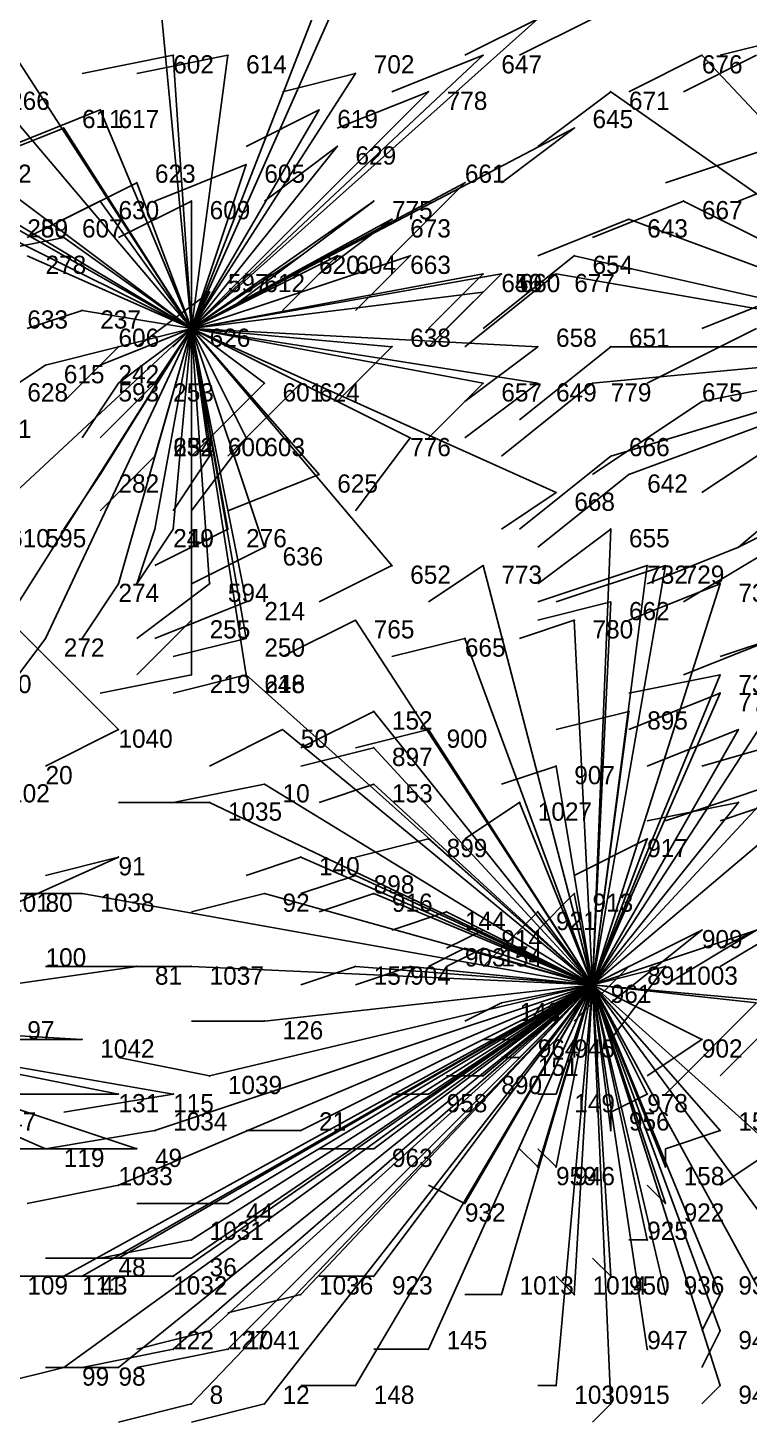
# Model space of a CAD drawing. Extents: x 13.668 to 13.876, y -34.05 to -33.931.
# Drawn here: x 13.724 to 13.7636, y -34.048 to -33.9715 of the extents above; entities that cross this region are included whole.
import ezdxf

# ---------------------------------------------------------------- set-up
doc = ezdxf.new("R2010")
doc.units = 0
for name, color, linetype in [('Facilities', 3, 'CONTINUOUS'), ('Facilities_lines', 3, 'CONTINUOUS'), ('Normals', 1, 'CONTINUOUS'), ('Source_points', 5, 'CONTINUOUS'), ('Text', 3, 'CONTINUOUS')]:
    doc.layers.add(name, color=color, linetype=linetype)

msp = doc.modelspace()

# ---------------------------------------------------------------- linework, layer by layer
at = {"layer": 'Facilities', "color": 3}
for p in [(13.733, -33.988, -1.217), (13.755, -34.024, -1.217)]:
    msp.add_point(p, dxfattribs=at)
at = {"layer": 'Facilities_lines', "color": 3}
for p, q in [((13.733, -33.988, -1.217), (13.731, -33.967, -1.216)), ((13.733, -33.988, -1.217), (13.741, -33.97, -1.217)), ((13.733, -33.988, -1.217), (13.74, -33.97, -1.216)), ((13.733, -33.988, -1.217), (13.722, -33.971, -1.217)), ((13.733, -33.988, -1.217), (13.752, -33.971, -1.216)), ((13.733, -33.988, -1.217), (13.732, -33.973, -1.217)), ((13.733, -33.988, -1.217), (13.735, -33.973, -1.216)), ((13.733, -33.988, -1.217), (13.749, -33.973, -1.216)), ((13.776, -33.989, -1.215), (13.761, -33.973, -1.216)), ((13.733, -33.988, -1.217), (13.742, -33.974, -1.217)), ((13.733, -33.988, -1.217), (13.722, -33.975, -1.218)), ((13.733, -33.988, -1.217), (13.746, -33.975, -1.216)), ((13.776, -33.989, -1.215), (13.756, -33.975, -1.216)), ((13.733, -33.988, -1.217), (13.728, -33.976, -1.217)), ((13.733, -33.988, -1.217), (13.74, -33.976, -1.216)), ((13.733, -33.988, -1.217), (13.726, -33.977, -1.217)), ((13.733, -33.988, -1.217), (13.754, -33.977, -1.216)), ((13.733, -33.988, -1.217), (13.741, -33.978, -1.217)), ((13.733, -33.988, -1.217), (13.721, -33.979, -1.217)), ((13.733, -33.988, -1.217), (13.736, -33.979, -1.216)), ((13.733, -33.988, -1.217), (13.719, -33.98, -1.217)), ((13.733, -33.988, -1.217), (13.73, -33.98, -1.217)), ((13.733, -33.988, -1.217), (13.748, -33.98, -1.216)), ((13.733, -33.988, -1.217), (13.728, -33.981, -1.217)), ((13.733, -33.988, -1.217), (13.733, -33.981, -1.216)), ((13.733, -33.988, -1.217), (13.743, -33.981, -1.217)), ((13.776, -33.989, -1.215), (13.76, -33.981, -1.215)), ((13.733, -33.988, -1.217), (13.723, -33.982, -1.218)), ((13.733, -33.988, -1.217), (13.744, -33.982, -1.216)), ((13.776, -33.989, -1.215), (13.757, -33.982, -1.216)), ((13.733, -33.988, -1.217), (13.723, -33.983, -1.218)), ((13.733, -33.988, -1.217), (13.726, -33.983, -1.217)), ((13.733, -33.988, -1.217), (13.724, -33.984, -1.218)), ((13.733, -33.988, -1.217), (13.741, -33.984, -1.217)), ((13.733, -33.988, -1.217), (13.739, -33.984, -1.217)), ((13.733, -33.988, -1.217), (13.745, -33.984, -1.217)), ((13.776, -33.989, -1.215), (13.754, -33.984, -1.216)), ((13.733, -33.988, -1.217), (13.736, -33.985, -1.217)), ((13.733, -33.988, -1.217), (13.749, -33.985, -1.217)), ((13.733, -33.988, -1.217), (13.75, -33.985, -1.216)), ((13.776, -33.989, -1.215), (13.753, -33.985, -1.217)), ((13.733, -33.988, -1.217), (13.734, -33.986, -1.217)), ((13.733, -33.988, -1.217), (13.749, -33.986, -1.216)), ((13.733, -33.988, -1.217), (13.727, -33.987, -1.218)), ((13.733, -33.988, -1.217), (13.719, -34.001, -1.218)), ((13.733, -33.988, -1.217), (13.721, -34.007, -1.218)), ((13.733, -33.988, -1.217), (13.725, -33.99, -1.217)), ((13.733, -33.988, -1.217), (13.725, -34.005, -1.218)), ((13.733, -33.988, -1.217), (13.728, -33.99, -1.218)), ((13.733, -33.988, -1.217), (13.728, -33.996, -1.218)), ((13.733, -33.988, -1.217), (13.729, -34.002, -1.218)), ((13.733, -33.988, -1.217), (13.729, -33.991, -1.217)), ((13.733, -33.988, -1.217), (13.729, -33.989, -1.217)), ((13.733, -33.988, -1.217), (13.731, -33.999, -1.218)), ((13.733, -33.988, -1.217), (13.731, -33.995, -1.218)), ((13.733, -33.988, -1.217), (13.731, -33.991, -1.218)), ((13.733, -33.988, -1.217), (13.731, -33.995, -1.217)), ((13.733, -33.988, -1.217), (13.732, -33.999, -1.218)), ((13.733, -33.988, -1.217), (13.736, -34.003, -1.218)), ((13.733, -33.988, -1.217), (13.733, -34.007, -1.218)), ((13.733, -33.988, -1.217), (13.736, -34.007, -1.218)), ((13.733, -33.988, -1.217), (13.736, -34.005, -1.218)), ((13.733, -33.988, -1.217), (13.733, -34.004, -1.218)), ((13.733, -33.988, -1.217), (13.735, -33.999, -1.218)), ((13.733, -33.988, -1.217), (13.734, -34.002, -1.217)), ((13.733, -33.988, -1.217), (13.737, -33.991, -1.217)), ((13.733, -33.988, -1.217), (13.736, -33.994, -1.217)), ((13.733, -33.988, -1.217), (13.739, -33.991, -1.217)), ((13.733, -33.988, -1.217), (13.734, -33.995, -1.216)), ((13.733, -33.988, -1.217), (13.74, -33.996, -1.217)), ((13.733, -33.988, -1.217), (13.737, -34, -1.217)), ((13.733, -33.988, -1.217), (13.744, -33.989, -1.216)), ((13.733, -33.988, -1.217), (13.752, -33.991, -1.216)), ((13.733, -33.988, -1.217), (13.744, -34.001, -1.217)), ((13.733, -33.988, -1.217), (13.749, -33.991, -1.217)), ((13.733, -33.988, -1.217), (13.752, -33.989, -1.217)), ((13.733, -33.988, -1.217), (13.753, -33.997, -1.217)), ((13.733, -33.988, -1.217), (13.745, -33.994, -1.217)), ((13.776, -33.989, -1.215), (13.755, -33.991, -1.217)), ((13.776, -33.989, -1.215), (13.756, -33.995, -1.217)), ((13.776, -33.989, -1.215), (13.756, -33.989, -1.216)), ((13.776, -33.989, -1.215), (13.757, -33.996, -1.216)), ((13.776, -33.989, -1.215), (13.761, -33.992, -1.217)), ((13.776, -33.989, -1.215), (13.763, -34, -1.216)), ((13.711, -33.992, -1.218), (13.729, -34.01, -1.217)), ((13.755, -34.024, -1.217), (13.756, -33.999, -1.217)), ((13.755, -34.024, -1.217), (13.749, -34.001, -1.216)), ((13.755, -34.024, -1.217), (13.758, -34.001, -1.217)), ((13.755, -34.024, -1.217), (13.759, -34.001, -1.217)), ((13.755, -34.024, -1.217), (13.762, -34.002, -1.217)), ((13.755, -34.024, -1.217), (13.756, -34.003, -1.217)), ((13.755, -34.024, -1.217), (13.742, -34.004, -1.217)), ((13.755, -34.024, -1.217), (13.754, -34.004, -1.217)), ((13.755, -34.024, -1.217), (13.768, -34.004, -1.217)), ((13.755, -34.024, -1.217), (13.748, -34.005, -1.217)), ((13.755, -34.024, -1.217), (13.736, -34.007, -1.217)), ((13.755, -34.024, -1.217), (13.762, -34.007, -1.217)), ((13.755, -34.024, -1.217), (13.762, -34.008, -1.216)), ((13.755, -34.024, -1.217), (13.743, -34.009, -1.218)), ((13.755, -34.024, -1.217), (13.757, -34.009, -1.217)), ((13.755, -34.024, -1.217), (13.738, -34.01, -1.218)), ((13.755, -34.024, -1.217), (13.746, -34.01, -1.216)), ((13.755, -34.024, -1.217), (13.763, -34.01, -1.217)), ((13.755, -34.024, -1.217), (13.768, -34.01, -1.217)), ((13.755, -34.024, -1.217), (13.743, -34.011, -1.216)), ((13.755, -34.024, -1.217), (13.753, -34.012, -1.217)), ((13.755, -34.024, -1.217), (13.737, -34.013, -1.218)), ((13.755, -34.024, -1.217), (13.743, -34.013, -1.218)), ((13.755, -34.024, -1.217), (13.768, -34.013, -1.217)), ((13.755, -34.024, -1.217), (13.734, -34.014, -1.217)), ((13.755, -34.024, -1.217), (13.751, -34.014, -1.217)), ((13.755, -34.024, -1.217), (13.763, -34.014, -1.217)), ((13.755, -34.024, -1.217), (13.746, -34.016, -1.216)), ((13.755, -34.024, -1.217), (13.758, -34.016, -1.216)), ((13.709, -34.026, -1.219), (13.729, -34.017, -1.218)), ((13.755, -34.024, -1.217), (13.739, -34.017, -1.218)), ((13.755, -34.024, -1.217), (13.742, -34.018, -1.217)), ((13.755, -34.024, -1.217), (13.727, -34.019, -1.217)), ((13.755, -34.024, -1.217), (13.737, -34.019, -1.218)), ((13.755, -34.024, -1.217), (13.743, -34.019, -1.217)), ((13.755, -34.024, -1.217), (13.754, -34.019, -1.217)), ((13.755, -34.024, -1.217), (13.747, -34.02, -1.218)), ((13.755, -34.024, -1.217), (13.752, -34.02, -1.217)), ((13.755, -34.024, -1.217), (13.749, -34.021, -1.217)), ((13.755, -34.024, -1.217), (13.761, -34.021, -1.217)), ((13.755, -34.024, -1.217), (13.764, -34.021, -1.217)), ((13.755, -34.024, -1.217), (13.748, -34.022, -1.217)), ((13.755, -34.024, -1.217), (13.749, -34.022, -1.218)), ((13.709, -34.026, -1.219), (13.73, -34.023, -1.218)), ((13.755, -34.024, -1.217), (13.733, -34.023, -1.217)), ((13.755, -34.024, -1.217), (13.742, -34.023, -1.218)), ((13.755, -34.024, -1.217), (13.745, -34.023, -1.217)), ((13.755, -34.024, -1.217), (13.757, -34.023, -1.217)), ((13.755, -34.024, -1.217), (13.759, -34.023, -1.217)), ((13.755, -34.024, -1.217), (13.726, -34.045, -1.219)), ((13.755, -34.024, -1.217), (13.726, -34.04, -1.218)), ((13.755, -34.024, -1.217), (13.727, -34.04, -1.218)), ((13.755, -34.024, -1.217), (13.729, -34.039, -1.218)), ((13.755, -34.024, -1.217), (13.729, -34.045, -1.218)), ((13.755, -34.024, -1.217), (13.729, -34.035, -1.217)), ((13.755, -34.024, -1.217), (13.731, -34.032, -1.217)), ((13.755, -34.024, -1.217), (13.732, -34.044, -1.218)), ((13.755, -34.024, -1.217), (13.732, -34.04, -1.217)), ((13.755, -34.024, -1.217), (13.733, -34.047, -1.218)), ((13.755, -34.024, -1.217), (13.733, -34.039, -1.218)), ((13.755, -34.024, -1.217), (13.733, -34.038, -1.217)), ((13.755, -34.024, -1.217), (13.734, -34.043, -1.218)), ((13.755, -34.024, -1.217), (13.734, -34.029, -1.217)), ((13.755, -34.024, -1.217), (13.735, -34.036, -1.218)), ((13.755, -34.024, -1.217), (13.735, -34.044, -1.217)), ((13.755, -34.024, -1.217), (13.737, -34.047, -1.218)), ((13.755, -34.024, -1.217), (13.737, -34.026, -1.218)), ((13.755, -34.024, -1.217), (13.739, -34.032, -1.218)), ((13.755, -34.024, -1.217), (13.739, -34.041, -1.217)), ((13.755, -34.024, -1.217), (13.742, -34.046, -1.218)), ((13.755, -34.024, -1.217), (13.743, -34.04, -1.217)), ((13.755, -34.024, -1.217), (13.743, -34.033, -1.217)), ((13.755, -34.024, -1.217), (13.746, -34.044, -1.218)), ((13.755, -34.024, -1.217), (13.746, -34.03, -1.217)), ((13.755, -34.024, -1.217), (13.748, -34.036, -1.217)), ((13.755, -34.024, -1.217), (13.749, -34.029, -1.217)), ((13.755, -34.024, -1.217), (13.75, -34.025, -1.218)), ((13.755, -34.024, -1.217), (13.75, -34.041, -1.217)), ((13.755, -34.024, -1.217), (13.751, -34.028, -1.218)), ((13.755, -34.024, -1.217), (13.751, -34.027, -1.217)), ((13.755, -34.024, -1.217), (13.752, -34.034, -1.217)), ((13.755, -34.024, -1.217), (13.753, -34.03, -1.218)), ((13.755, -34.024, -1.217), (13.753, -34.027, -1.216)), ((13.755, -34.024, -1.217), (13.753, -34.034, -1.217)), ((13.755, -34.024, -1.217), (13.753, -34.046, -1.217)), ((13.755, -34.024, -1.217), (13.754, -34.041, -1.217)), ((13.755, -34.024, -1.217), (13.764, -34.025, -1.218)), ((13.755, -34.024, -1.217), (13.762, -34.032, -1.218)), ((13.755, -34.024, -1.217), (13.759, -34.034, -1.218)), ((13.755, -34.024, -1.217), (13.761, -34.027, -1.217)), ((13.755, -34.024, -1.217), (13.756, -34.047, -1.217)), ((13.755, -34.024, -1.217), (13.766, -34.039, -1.217)), ((13.755, -34.024, -1.217), (13.759, -34.036, -1.217)), ((13.755, -34.024, -1.217), (13.758, -34.038, -1.217)), ((13.755, -34.024, -1.217), (13.759, -34.041, -1.217)), ((13.755, -34.024, -1.217), (13.762, -34.041, -1.217)), ((13.755, -34.024, -1.217), (13.762, -34.046, -1.217)), ((13.755, -34.024, -1.217), (13.758, -34.044, -1.217)), ((13.755, -34.024, -1.217), (13.762, -34.043, -1.217)), ((13.755, -34.024, -1.217), (13.756, -34.04, -1.216)), ((13.755, -34.024, -1.217), (13.756, -34.032, -1.217)), ((13.755, -34.024, -1.217), (13.766, -34.025, -1.217)), ((13.755, -34.024, -1.217), (13.765, -34.033, -1.217)), ((13.755, -34.024, -1.217), (13.758, -34.03, -1.217)), ((13.755, -34.024, -1.217), (13.767, -34.046, -1.217)), ((13.709, -34.026, -1.219), (13.73, -34.033, -1.219)), ((13.709, -34.026, -1.219), (13.732, -34.03, -1.218)), ((13.709, -34.026, -1.219), (13.725, -34.033, -1.218)), ((13.709, -34.026, -1.219), (13.729, -34.03, -1.219)), ((13.709, -34.026, -1.219), (13.727, -34.027, -1.217))]:
    msp.add_line(p, q, dxfattribs=at)
at = {"layer": 'Normals', "color": 1}
for p, q in [((13.752, -33.971, -1.216), (13.748, -33.973, -1.116)), ((13.755, -33.971, -1.215), (13.751, -33.973, -1.115)), ((13.766, -33.972, -1.215), (13.762, -33.973, -1.115)), ((13.732, -33.973, -1.217), (13.727, -33.974, -1.117)), ((13.735, -33.973, -1.216), (13.73, -33.974, -1.116)), ((13.749, -33.973, -1.216), (13.744, -33.975, -1.116)), ((13.761, -33.973, -1.216), (13.757, -33.975, -1.116)), ((13.764, -33.973, -1.215), (13.76, -33.975, -1.115)), ((13.742, -33.974, -1.217), (13.738, -33.975, -1.117)), ((13.746, -33.975, -1.216), (13.741, -33.977, -1.116)), ((13.756, -33.975, -1.216), (13.752, -33.978, -1.116)), ((13.728, -33.976, -1.217), (13.723, -33.978, -1.117)), ((13.74, -33.976, -1.216), (13.736, -33.978, -1.116)), ((13.726, -33.977, -1.217), (13.721, -33.979, -1.117)), ((13.754, -33.977, -1.216), (13.75, -33.98, -1.116)), ((13.741, -33.978, -1.217), (13.737, -33.981, -1.117)), ((13.765, -33.978, -1.216), (13.759, -33.98, -1.116)), ((13.736, -33.979, -1.216), (13.731, -33.981, -1.116)), ((13.768, -33.979, -1.215), (13.763, -33.981, -1.115)), ((13.73, -33.98, -1.217), (13.726, -33.982, -1.117)), ((13.748, -33.98, -1.216), (13.744, -33.984, -1.116)), ((13.728, -33.981, -1.217), (13.724, -33.983, -1.117)), ((13.733, -33.981, -1.216), (13.729, -33.983, -1.116)), ((13.743, -33.981, -1.217), (13.739, -33.984, -1.117)), ((13.76, -33.981, -1.215), (13.755, -33.983, -1.115)), ((13.744, -33.982, -1.216), (13.74, -33.985, -1.116)), ((13.757, -33.982, -1.216), (13.752, -33.984, -1.116)), ((13.726, -33.983, -1.217), (13.721, -33.984, -1.117)), ((13.739, -33.984, -1.217), (13.735, -33.987, -1.117)), ((13.741, -33.984, -1.217), (13.738, -33.987, -1.117)), ((13.745, -33.984, -1.217), (13.742, -33.987, -1.117)), ((13.754, -33.984, -1.216), (13.749, -33.988, -1.116)), ((13.736, -33.985, -1.217), (13.732, -33.989, -1.117)), ((13.749, -33.985, -1.217), (13.746, -33.988, -1.117)), ((13.75, -33.985, -1.216), (13.747, -33.988, -1.116)), ((13.753, -33.985, -1.217), (13.748, -33.989, -1.117)), ((13.734, -33.986, -1.217), (13.73, -33.989, -1.117)), ((13.749, -33.986, -1.216), (13.746, -33.989, -1.116)), ((13.766, -33.986, -1.216), (13.761, -33.988, -1.116)), ((13.727, -33.987, -1.218), (13.724, -33.988, -1.118)), ((13.733, -33.988, -1.217), (13.729, -33.991, -1.117)), ((13.764, -33.988, -1.215), (13.758, -33.991, -1.115)), ((13.729, -33.989, -1.217), (13.727, -33.991, -1.117)), ((13.744, -33.989, -1.216), (13.741, -33.992, -1.116)), ((13.752, -33.989, -1.217), (13.748, -33.992, -1.117)), ((13.756, -33.989, -1.216), (13.751, -33.993, -1.116)), ((13.725, -33.99, -1.217), (13.722, -33.992, -1.117)), ((13.728, -33.99, -1.218), (13.726, -33.992, -1.118)), ((13.729, -33.991, -1.217), (13.727, -33.994, -1.117)), ((13.731, -33.991, -1.218), (13.728, -33.994, -1.118)), ((13.737, -33.991, -1.217), (13.733, -33.995, -1.117)), ((13.739, -33.991, -1.217), (13.735, -33.995, -1.117)), ((13.749, -33.991, -1.217), (13.746, -33.994, -1.117)), ((13.752, -33.991, -1.216), (13.748, -33.994, -1.116)), ((13.755, -33.991, -1.217), (13.75, -33.995, -1.117)), ((13.761, -33.992, -1.217), (13.755, -33.996, -1.117)), ((13.767, -33.993, -1.215), (13.761, -33.997, -1.115)), ((13.736, -33.994, -1.217), (13.733, -33.998, -1.117)), ((13.745, -33.994, -1.217), (13.742, -33.998, -1.117)), ((13.731, -33.995, -1.218), (13.728, -33.998, -1.118)), ((13.731, -33.995, -1.217), (13.728, -33.998, -1.117)), ((13.734, -33.995, -1.216), (13.732, -33.998, -1.116)), ((13.756, -33.995, -1.217), (13.751, -33.999, -1.117)), ((13.728, -33.996, -1.218), (13.726, -33.999, -1.118)), ((13.74, -33.996, -1.217), (13.735, -33.998, -1.117)), ((13.757, -33.996, -1.216), (13.752, -34, -1.116)), ((13.753, -33.997, -1.217), (13.75, -33.999, -1.117)), ((13.769, -33.997, -1.216), (13.763, -34, -1.116)), ((13.731, -33.999, -1.218), (13.73, -34.002, -1.118)), ((13.732, -33.999, -1.218), (13.73, -34.002, -1.118)), ((13.735, -33.999, -1.218), (13.731, -34.001, -1.118)), ((13.756, -33.999, -1.217), (13.752, -34.002, -1.117)), ((13.737, -34, -1.217), (13.733, -34.002, -1.117)), ((13.763, -34, -1.216), (13.758, -34.002, -1.116)), ((13.765, -34, -1.216), (13.76, -34.003, -1.116)), ((13.744, -34.001, -1.217), (13.74, -34.003, -1.117)), ((13.749, -34.001, -1.216), (13.746, -34.003, -1.116)), ((13.758, -34.001, -1.217), (13.752, -34.003, -1.117)), ((13.759, -34.001, -1.217), (13.753, -34.003, -1.117)), ((13.729, -34.002, -1.218), (13.727, -34.005, -1.118)), ((13.734, -34.002, -1.217), (13.73, -34.005, -1.117)), ((13.762, -34.002, -1.217), (13.757, -34.004, -1.117)), ((13.736, -34.003, -1.218), (13.731, -34.005, -1.118)), ((13.756, -34.003, -1.217), (13.752, -34.004, -1.117)), ((13.733, -34.004, -1.218), (13.73, -34.007, -1.118)), ((13.742, -34.004, -1.217), (13.738, -34.006, -1.117)), ((13.754, -34.004, -1.217), (13.751, -34.005, -1.117)), ((13.768, -34.004, -1.217), (13.762, -34.006, -1.117)), ((13.725, -34.005, -1.218), (13.722, -34.009, -1.118)), ((13.736, -34.005, -1.218), (13.732, -34.006, -1.118)), ((13.748, -34.005, -1.217), (13.744, -34.006, -1.117)), ((13.765, -34.005, -1.216), (13.76, -34.007, -1.116)), ((13.733, -34.007, -1.218), (13.728, -34.008, -1.118)), ((13.736, -34.007, -1.218), (13.732, -34.008, -1.118)), ((13.736, -34.007, -1.217), (13.732, -34.008, -1.117)), ((13.762, -34.007, -1.217), (13.757, -34.008, -1.117)), ((13.762, -34.008, -1.216), (13.757, -34.01, -1.116)), ((13.743, -34.009, -1.218), (13.739, -34.011, -1.118)), ((13.757, -34.009, -1.217), (13.753, -34.01, -1.117)), ((13.729, -34.01, -1.217), (13.725, -34.012, -1.117)), ((13.738, -34.01, -1.218), (13.734, -34.012, -1.118)), ((13.746, -34.01, -1.216), (13.742, -34.011, -1.116)), ((13.763, -34.01, -1.217), (13.758, -34.012, -1.117)), ((13.768, -34.01, -1.217), (13.761, -34.012, -1.117)), ((13.743, -34.011, -1.216), (13.739, -34.012, -1.116)), ((13.753, -34.012, -1.217), (13.75, -34.013, -1.117)), ((13.737, -34.013, -1.218), (13.732, -34.014, -1.118)), ((13.743, -34.013, -1.218), (13.74, -34.014, -1.118)), ((13.765, -34.013, -1.216), (13.759, -34.015, -1.116)), ((13.768, -34.013, -1.217), (13.762, -34.015, -1.117)), ((13.768, -34.013, -1.215), (13.762, -34.015, -1.115)), ((13.734, -34.014, -1.217), (13.729, -34.014, -1.117)), ((13.751, -34.014, -1.217), (13.748, -34.016, -1.117)), ((13.763, -34.014, -1.217), (13.758, -34.015, -1.117)), ((13.746, -34.016, -1.216), (13.742, -34.017, -1.116)), ((13.758, -34.016, -1.216), (13.754, -34.018, -1.116)), ((13.729, -34.017, -1.218), (13.725, -34.018, -1.118)), ((13.739, -34.017, -1.218), (13.736, -34.018, -1.118)), ((13.742, -34.018, -1.217), (13.739, -34.019, -1.117)), ((13.727, -34.019, -1.217), (13.723, -34.019, -1.117)), ((13.737, -34.019, -1.218), (13.733, -34.02, -1.118)), ((13.743, -34.019, -1.217), (13.74, -34.02, -1.117)), ((13.754, -34.019, -1.217), (13.752, -34.021, -1.117)), ((13.768, -34.019, -1.216), (13.762, -34.022, -1.116)), ((13.747, -34.02, -1.218), (13.744, -34.021, -1.118)), ((13.752, -34.02, -1.217), (13.749, -34.023, -1.117)), ((13.767, -34.02, -1.216), (13.762, -34.023, -1.116)), ((13.749, -34.021, -1.217), (13.747, -34.022, -1.117)), ((13.761, -34.021, -1.217), (13.756, -34.025, -1.117)), ((13.764, -34.021, -1.217), (13.759, -34.024, -1.117)), ((13.748, -34.022, -1.217), (13.746, -34.023, -1.117)), ((13.749, -34.022, -1.218), (13.747, -34.023, -1.118)), ((13.73, -34.023, -1.218), (13.725, -34.023, -1.118)), ((13.733, -34.023, -1.217), (13.729, -34.023, -1.117)), ((13.742, -34.023, -1.218), (13.739, -34.024, -1.118)), ((13.745, -34.023, -1.217), (13.742, -34.024, -1.117)), ((13.757, -34.023, -1.217), (13.754, -34.026, -1.117)), ((13.759, -34.023, -1.217), (13.756, -34.027, -1.117)), ((13.755, -34.024, -1.217), (13.753, -34.025, -1.117)), ((13.75, -34.025, -1.218), (13.748, -34.026, -1.118)), ((13.764, -34.025, -1.218), (13.759, -34.03, -1.118)), ((13.766, -34.025, -1.217), (13.762, -34.029, -1.117)), ((13.737, -34.026, -1.218), (13.733, -34.026, -1.118)), ((13.727, -34.027, -1.217), (13.722, -34.027, -1.117)), ((13.751, -34.027, -1.217), (13.749, -34.027, -1.117)), ((13.753, -34.027, -1.216), (13.752, -34.028, -1.116)), ((13.761, -34.027, -1.217), (13.758, -34.029, -1.117)), ((13.734, -34.029, -1.217), (13.729, -34.028, -1.117)), ((13.751, -34.028, -1.218), (13.75, -34.028, -1.118)), ((13.749, -34.029, -1.217), (13.747, -34.029, -1.117)), ((13.729, -34.03, -1.219), (13.723, -34.03, -1.119)), ((13.732, -34.03, -1.218), (13.726, -34.031, -1.118)), ((13.746, -34.03, -1.217), (13.744, -34.03, -1.117)), ((13.753, -34.03, -1.218), (13.752, -34.03, -1.118)), ((13.758, -34.03, -1.217), (13.756, -34.031, -1.117)), ((13.756, -34.032, -1.217), (13.756, -34.031, -1.117)), ((13.731, -34.032, -1.217), (13.725, -34.033, -1.117)), ((13.739, -34.032, -1.218), (13.736, -34.032, -1.118)), ((13.762, -34.032, -1.218), (13.759, -34.033, -1.118)), ((13.725, -34.033, -1.218), (13.72, -34.033, -1.118)), ((13.73, -34.033, -1.219), (13.725, -34.033, -1.119)), ((13.743, -34.033, -1.217), (13.74, -34.033, -1.117)), ((13.752, -34.034, -1.217), (13.751, -34.033, -1.117)), ((13.753, -34.034, -1.217), (13.752, -34.033, -1.117)), ((13.759, -34.034, -1.218), (13.759, -34.033, -1.118)), ((13.765, -34.033, -1.217), (13.762, -34.035, -1.117)), ((13.729, -34.035, -1.217), (13.724, -34.036, -1.117)), ((13.748, -34.036, -1.217), (13.746, -34.035, -1.117)), ((13.759, -34.036, -1.217), (13.758, -34.035, -1.117)), ((13.735, -34.036, -1.218), (13.73, -34.036, -1.118)), ((13.733, -34.038, -1.217), (13.728, -34.039, -1.117)), ((13.758, -34.038, -1.217), (13.757, -34.038, -1.117)), ((13.729, -34.039, -1.218), (13.725, -34.039, -1.118)), ((13.733, -34.039, -1.218), (13.728, -34.039, -1.118)), ((13.756, -34.04, -1.216), (13.755, -34.039, -1.116)), ((13.726, -34.04, -1.218), (13.721, -34.04, -1.118)), ((13.727, -34.04, -1.218), (13.722, -34.04, -1.118)), ((13.732, -34.04, -1.217), (13.727, -34.04, -1.117)), ((13.743, -34.04, -1.217), (13.74, -34.04, -1.117)), ((13.754, -34.041, -1.217), (13.753, -34.04, -1.117)), ((13.739, -34.041, -1.217), (13.735, -34.042, -1.117)), ((13.75, -34.041, -1.217), (13.748, -34.041, -1.117)), ((13.759, -34.041, -1.217), (13.759, -34.041, -1.117)), ((13.762, -34.041, -1.217), (13.761, -34.043, -1.117)), ((13.734, -34.043, -1.218), (13.73, -34.044, -1.118)), ((13.762, -34.043, -1.217), (13.761, -34.045, -1.117)), ((13.732, -34.044, -1.218), (13.727, -34.045, -1.118)), ((13.735, -34.044, -1.217), (13.73, -34.045, -1.117)), ((13.746, -34.044, -1.218), (13.743, -34.044, -1.118)), ((13.758, -34.044, -1.217), (13.758, -34.044, -1.117)), ((13.726, -34.045, -1.219), (13.722, -34.046, -1.119)), ((13.729, -34.045, -1.218), (13.725, -34.045, -1.118)), ((13.742, -34.046, -1.218), (13.739, -34.046, -1.118)), ((13.753, -34.046, -1.217), (13.752, -34.046, -1.117)), ((13.762, -34.046, -1.217), (13.761, -34.047, -1.117)), ((13.733, -34.047, -1.218), (13.729, -34.048, -1.118)), ((13.737, -34.047, -1.218), (13.733, -34.048, -1.118)), ((13.756, -34.047, -1.217), (13.755, -34.048, -1.117))]:
    msp.add_line(p, q, dxfattribs=at)
at = {"layer": 'Source_points', "color": 5}
for p in [(13.732, -33.973, -1.217), (13.735, -33.973, -1.216), (13.749, -33.973, -1.216), (13.761, -33.973, -1.216), (13.742, -33.974, -1.217), (13.746, -33.975, -1.216), (13.756, -33.975, -1.216), (13.728, -33.976, -1.217), (13.74, -33.976, -1.216), (13.726, -33.977, -1.217), (13.754, -33.977, -1.216), (13.741, -33.978, -1.217), (13.736, -33.979, -1.216), (13.73, -33.98, -1.217), (13.748, -33.98, -1.216), (13.728, -33.981, -1.217), (13.733, -33.981, -1.216), (13.743, -33.981, -1.217), (13.76, -33.981, -1.215), (13.744, -33.982, -1.216), (13.757, -33.982, -1.216), (13.726, -33.983, -1.217), (13.739, -33.984, -1.217), (13.741, -33.984, -1.217), (13.745, -33.984, -1.217), (13.754, -33.984, -1.216), (13.736, -33.985, -1.217), (13.749, -33.985, -1.217), (13.75, -33.985, -1.216), (13.753, -33.985, -1.217), (13.734, -33.986, -1.217), (13.749, -33.986, -1.216), (13.727, -33.987, -1.218), (13.729, -33.989, -1.217), (13.744, -33.989, -1.216), (13.752, -33.989, -1.217), (13.756, -33.989, -1.216), (13.725, -33.99, -1.217), (13.728, -33.99, -1.218), (13.729, -33.991, -1.217), (13.731, -33.991, -1.218), (13.737, -33.991, -1.217), (13.739, -33.991, -1.217), (13.749, -33.991, -1.217), (13.752, -33.991, -1.216), (13.755, -33.991, -1.217), (13.761, -33.992, -1.217), (13.736, -33.994, -1.217), (13.745, -33.994, -1.217), (13.731, -33.995, -1.218), (13.731, -33.995, -1.217), (13.734, -33.995, -1.216), (13.756, -33.995, -1.217), (13.728, -33.996, -1.218), (13.74, -33.996, -1.217), (13.757, -33.996, -1.216), (13.753, -33.997, -1.217), (13.731, -33.999, -1.218), (13.732, -33.999, -1.218), (13.735, -33.999, -1.218), (13.756, -33.999, -1.217), (13.737, -34, -1.217), (13.763, -34, -1.216), (13.744, -34.001, -1.217), (13.749, -34.001, -1.216), (13.758, -34.001, -1.217), (13.759, -34.001, -1.217), (13.729, -34.002, -1.218), (13.734, -34.002, -1.217), (13.762, -34.002, -1.217), (13.736, -34.003, -1.218), (13.756, -34.003, -1.217), (13.733, -34.004, -1.218), (13.742, -34.004, -1.217), (13.754, -34.004, -1.217), (13.725, -34.005, -1.218), (13.736, -34.005, -1.218), (13.748, -34.005, -1.217), (13.733, -34.007, -1.218), (13.736, -34.007, -1.218), (13.736, -34.007, -1.217), (13.762, -34.007, -1.217), (13.762, -34.008, -1.216), (13.743, -34.009, -1.218), (13.757, -34.009, -1.217), (13.729, -34.01, -1.217), (13.738, -34.01, -1.218), (13.746, -34.01, -1.216), (13.763, -34.01, -1.217), (13.743, -34.011, -1.216), (13.753, -34.012, -1.217), (13.737, -34.013, -1.218), (13.743, -34.013, -1.218), (13.734, -34.014, -1.217), (13.751, -34.014, -1.217), (13.763, -34.014, -1.217), (13.746, -34.016, -1.216), (13.758, -34.016, -1.216), (13.729, -34.017, -1.218), (13.739, -34.017, -1.218), (13.742, -34.018, -1.217), (13.727, -34.019, -1.217), (13.737, -34.019, -1.218), (13.743, -34.019, -1.217), (13.754, -34.019, -1.217), (13.747, -34.02, -1.218), (13.752, -34.02, -1.217), (13.749, -34.021, -1.217), (13.761, -34.021, -1.217), (13.748, -34.022, -1.217), (13.749, -34.022, -1.218), (13.73, -34.023, -1.218), (13.733, -34.023, -1.217), (13.742, -34.023, -1.218), (13.745, -34.023, -1.217), (13.757, -34.023, -1.217), (13.759, -34.023, -1.217), (13.75, -34.025, -1.218), (13.737, -34.026, -1.218), (13.727, -34.027, -1.217), (13.751, -34.027, -1.217), (13.753, -34.027, -1.216), (13.761, -34.027, -1.217), (13.751, -34.028, -1.218), (13.734, -34.029, -1.217), (13.749, -34.029, -1.217), (13.729, -34.03, -1.219), (13.732, -34.03, -1.218), (13.746, -34.03, -1.217), (13.753, -34.03, -1.218), (13.758, -34.03, -1.217), (13.731, -34.032, -1.217), (13.739, -34.032, -1.218), (13.756, -34.032, -1.217), (13.762, -34.032, -1.218), (13.725, -34.033, -1.218), (13.73, -34.033, -1.219), (13.743, -34.033, -1.217), (13.752, -34.034, -1.217), (13.753, -34.034, -1.217), (13.759, -34.034, -1.218), (13.729, -34.035, -1.217), (13.735, -34.036, -1.218), (13.748, -34.036, -1.217), (13.759, -34.036, -1.217), (13.733, -34.038, -1.217), (13.758, -34.038, -1.217), (13.729, -34.039, -1.218), (13.733, -34.039, -1.218), (13.726, -34.04, -1.218), (13.727, -34.04, -1.218), (13.732, -34.04, -1.217), (13.743, -34.04, -1.217), (13.756, -34.04, -1.216), (13.739, -34.041, -1.217), (13.75, -34.041, -1.217), (13.754, -34.041, -1.217), (13.759, -34.041, -1.217), (13.762, -34.041, -1.217), (13.734, -34.043, -1.218), (13.762, -34.043, -1.217), (13.732, -34.044, -1.218), (13.735, -34.044, -1.217), (13.746, -34.044, -1.218), (13.758, -34.044, -1.217), (13.726, -34.045, -1.219), (13.729, -34.045, -1.218), (13.742, -34.046, -1.218), (13.753, -34.046, -1.217), (13.762, -34.046, -1.217), (13.733, -34.047, -1.218), (13.737, -34.047, -1.218), (13.756, -34.047, -1.217)]:
    msp.add_point(p, dxfattribs=at)

# ---------------------------------------------------------------- texts
at = {"layer": 'Text', "color": 3}
for s, p in [('602', (13.732, -33.974, -1.217)), ('614', (13.736, -33.974, -1.216)), ('702', (13.743, -33.974, -1.217)), ('647', (13.75, -33.974, -1.216)), ('676', (13.761, -33.974, -1.216)), ('266', (13.723, -33.976, -1.218)), ('778', (13.747, -33.976, -1.216)), ('671', (13.757, -33.976, -1.216)), ('611', (13.727, -33.977, -1.217)), ('617', (13.729, -33.977, -1.217)), ('619', (13.741, -33.977, -1.216)), ('645', (13.755, -33.977, -1.216)), ('629', (13.742, -33.979, -1.217)), ('632', (13.722, -33.98, -1.217)), ('623', (13.731, -33.98, -1.217)), ('605', (13.737, -33.98, -1.216)), ('661', (13.748, -33.98, -1.216)), ('630', (13.729, -33.982, -1.217)), ('609', (13.734, -33.982, -1.216)), ('775', (13.744, -33.982, -1.217)), ('667', (13.761, -33.982, -1.215)), ('280', (13.724, -33.983, -1.218)), ('259', (13.724, -33.983, -1.218)), ('607', (13.727, -33.983, -1.217)), ('673', (13.745, -33.983, -1.216)), ('643', (13.758, -33.983, -1.216)), ('278', (13.725, -33.985, -1.218)), ('620', (13.74, -33.985, -1.217)), ('604', (13.742, -33.985, -1.217)), ('663', (13.745, -33.985, -1.217)), ('654', (13.755, -33.985, -1.216)), ('597', (13.735, -33.986, -1.217)), ('612', (13.737, -33.986, -1.217)), ('646', (13.75, -33.986, -1.216)), ('650', (13.75, -33.986, -1.217)), ('660', (13.751, -33.986, -1.216)), ('677', (13.754, -33.986, -1.217)), ('633', (13.724, -33.988, -1.217)), ('237', (13.728, -33.988, -1.218)), ('606', (13.729, -33.989, -1.217)), ('626', (13.734, -33.989, -1.217)), ('638', (13.745, -33.989, -1.216)), ('658', (13.753, -33.989, -1.217)), ('651', (13.757, -33.989, -1.216)), ('615', (13.726, -33.991, -1.217)), ('242', (13.729, -33.991, -1.218)), ('628', (13.724, -33.992, -1.217)), ('593', (13.729, -33.992, -1.217)), ('253', (13.732, -33.992, -1.218)), ('601', (13.738, -33.992, -1.217)), ('624', (13.74, -33.992, -1.217)), ('657', (13.75, -33.992, -1.217)), ('649', (13.753, -33.992, -1.216)), ('779', (13.756, -33.992, -1.217)), ('675', (13.761, -33.992, -1.217)), ('631', (13.722, -33.994, -1.217)), ('252', (13.732, -33.995, -1.218)), ('634', (13.732, -33.995, -1.217)), ('600', (13.735, -33.995, -1.216)), ('603', (13.737, -33.995, -1.217)), ('776', (13.745, -33.995, -1.217)), ('666', (13.757, -33.995, -1.217)), ('282', (13.729, -33.997, -1.218)), ('625', (13.741, -33.997, -1.217)), ('642', (13.758, -33.997, -1.216)), ('668', (13.754, -33.998, -1.217)), ('610', (13.723, -34, -1.217)), ('595', (13.725, -34, -1.217)), ('210', (13.732, -34, -1.218)), ('249', (13.732, -34, -1.218)), ('276', (13.736, -34, -1.218)), ('655', (13.757, -34, -1.217)), ('636', (13.738, -34.001, -1.217)), ('652', (13.745, -34.002, -1.217)), ('773', (13.75, -34.002, -1.216)), ('732', (13.758, -34.002, -1.217)), ('729', (13.76, -34.002, -1.217)), ('274', (13.729, -34.003, -1.218)), ('594', (13.735, -34.003, -1.217)), ('731', (13.763, -34.003, -1.217)), ('214', (13.737, -34.004, -1.218)), ('662', (13.757, -34.004, -1.217)), ('255', (13.734, -34.005, -1.218)), ('765', (13.743, -34.005, -1.217)), ('780', (13.755, -34.005, -1.217)), ('272', (13.726, -34.006, -1.218)), ('250', (13.737, -34.006, -1.218)), ('665', (13.748, -34.006, -1.217)), ('220', (13.722, -34.008, -1.218)), ('219', (13.734, -34.008, -1.218)), ('248', (13.737, -34.008, -1.218)), ('616', (13.737, -34.008, -1.217)), ('735', (13.763, -34.008, -1.217)), ('777', (13.763, -34.009, -1.216)), ('152', (13.744, -34.01, -1.218)), ('895', (13.758, -34.01, -1.217)), ('1040', (13.729, -34.011, -1.217)), ('50', (13.739, -34.011, -1.218)), ('900', (13.747, -34.011, -1.216)), ('897', (13.744, -34.012, -1.216)), ('20', (13.725, -34.013, -1.218)), ('907', (13.754, -34.013, -1.217)), ('102', (13.723, -34.014, -1.218)), ('10', (13.738, -34.014, -1.218)), ('153', (13.744, -34.014, -1.218)), ('1035', (13.735, -34.015, -1.217)), ('1027', (13.752, -34.015, -1.217)), ('899', (13.747, -34.017, -1.216)), ('917', (13.758, -34.017, -1.216)), ('91', (13.729, -34.018, -1.218)), ('140', (13.74, -34.018, -1.218)), ('898', (13.743, -34.019, -1.217)), ('101', (13.723, -34.02, -1.219)), ('80', (13.725, -34.02, -1.218)), ('1038', (13.728, -34.02, -1.217)), ('92', (13.738, -34.02, -1.218)), ('916', (13.744, -34.02, -1.217)), ('913', (13.755, -34.02, -1.217)), ('144', (13.748, -34.021, -1.218)), ('921', (13.753, -34.021, -1.217)), ('914', (13.75, -34.022, -1.217)), ('909', (13.761, -34.022, -1.217)), ('100', (13.725, -34.023, -1.219)), ('903', (13.748, -34.023, -1.217)), ('154', (13.75, -34.023, -1.218)), ('81', (13.731, -34.024, -1.218)), ('1037', (13.734, -34.024, -1.217)), ('157', (13.743, -34.024, -1.218)), ('904', (13.745, -34.024, -1.217)), ('891', (13.758, -34.024, -1.217)), ('1003', (13.76, -34.024, -1.217)), ('961', (13.756, -34.025, -1.217)), ('146', (13.751, -34.026, -1.218)), ('97', (13.724, -34.027, -1.218)), ('126', (13.738, -34.027, -1.218)), ('1042', (13.728, -34.028, -1.217)), ('964', (13.752, -34.028, -1.217)), ('945', (13.754, -34.028, -1.216)), ('902', (13.761, -34.028, -1.217)), ('151', (13.752, -34.029, -1.218)), ('1039', (13.735, -34.03, -1.217)), ('890', (13.75, -34.03, -1.217)), ('131', (13.729, -34.031, -1.219)), ('115', (13.732, -34.031, -1.218)), ('958', (13.747, -34.031, -1.217)), ('149', (13.754, -34.031, -1.218)), ('978', (13.758, -34.031, -1.217)), ('47', (13.723, -34.032, -1.218)), ('1034', (13.732, -34.032, -1.217)), ('21', (13.74, -34.032, -1.218)), ('956', (13.757, -34.032, -1.217)), ('150', (13.763, -34.032, -1.218)), ('119', (13.726, -34.034, -1.218)), ('49', (13.731, -34.034, -1.219)), ('963', (13.744, -34.034, -1.217)), ('1033', (13.729, -34.035, -1.217)), ('959', (13.753, -34.035, -1.217)), ('946', (13.754, -34.035, -1.217)), ('158', (13.76, -34.035, -1.218)), ('44', (13.736, -34.037, -1.218)), ('932', (13.748, -34.037, -1.217)), ('922', (13.76, -34.037, -1.217)), ('1031', (13.734, -34.038, -1.217)), ('925', (13.758, -34.038, -1.217)), ('48', (13.729, -34.04, -1.218)), ('36', (13.734, -34.04, -1.218)), ('109', (13.724, -34.041, -1.219)), ('111', (13.727, -34.041, -1.218)), ('43', (13.728, -34.041, -1.218)), ('1032', (13.732, -34.041, -1.217)), ('1036', (13.74, -34.041, -1.217)), ('923', (13.744, -34.041, -1.217)), ('1013', (13.751, -34.041, -1.217)), ('1014', (13.755, -34.041, -1.217)), ('950', (13.757, -34.041, -1.216)), ('936', (13.76, -34.041, -1.217)), ('937', (13.763, -34.041, -1.217)), ('122', (13.732, -34.044, -1.218)), ('127', (13.735, -34.044, -1.218)), ('1041', (13.736, -34.044, -1.217)), ('145', (13.747, -34.044, -1.218)), ('947', (13.758, -34.044, -1.217)), ('949', (13.763, -34.044, -1.217)), ('99', (13.727, -34.046, -1.219)), ('98', (13.729, -34.046, -1.218)), ('8', (13.734, -34.047, -1.218)), ('12', (13.738, -34.047, -1.218)), ('148', (13.743, -34.047, -1.218)), ('1030', (13.754, -34.047, -1.217)), ('915', (13.757, -34.047, -1.217)), ('944', (13.763, -34.047, -1.217))]:
    msp.add_text(s, height=0.001, dxfattribs=at).set_placement(p)

doc.saveas('drawing.dxf')
